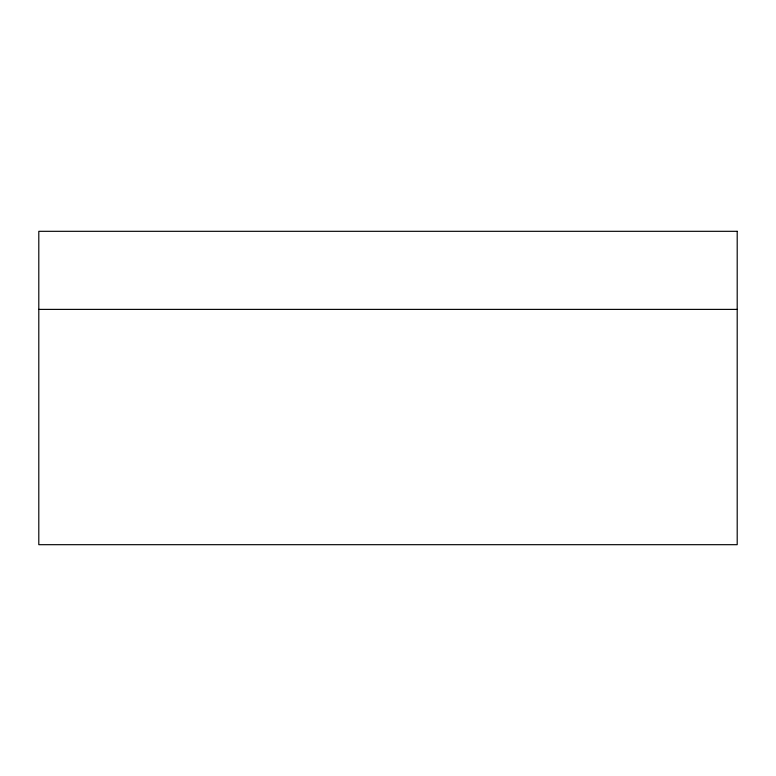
<?xml version="1.0" encoding="UTF-8"?>
<svg xmlns="http://www.w3.org/2000/svg" width="776" height="776" viewBox="0 0 776 776"><rect width="100%" height="100%" fill="white"/><g stroke="black" fill="none" stroke-linecap="round" stroke-linejoin="round"><path stroke-width="1.16" d="M38.8 309.391L737.2 309.391M737.2 231.316L38.8 231.316L38.8 544.684L737.2 544.684L737.2 231.316"/></g></svg>
